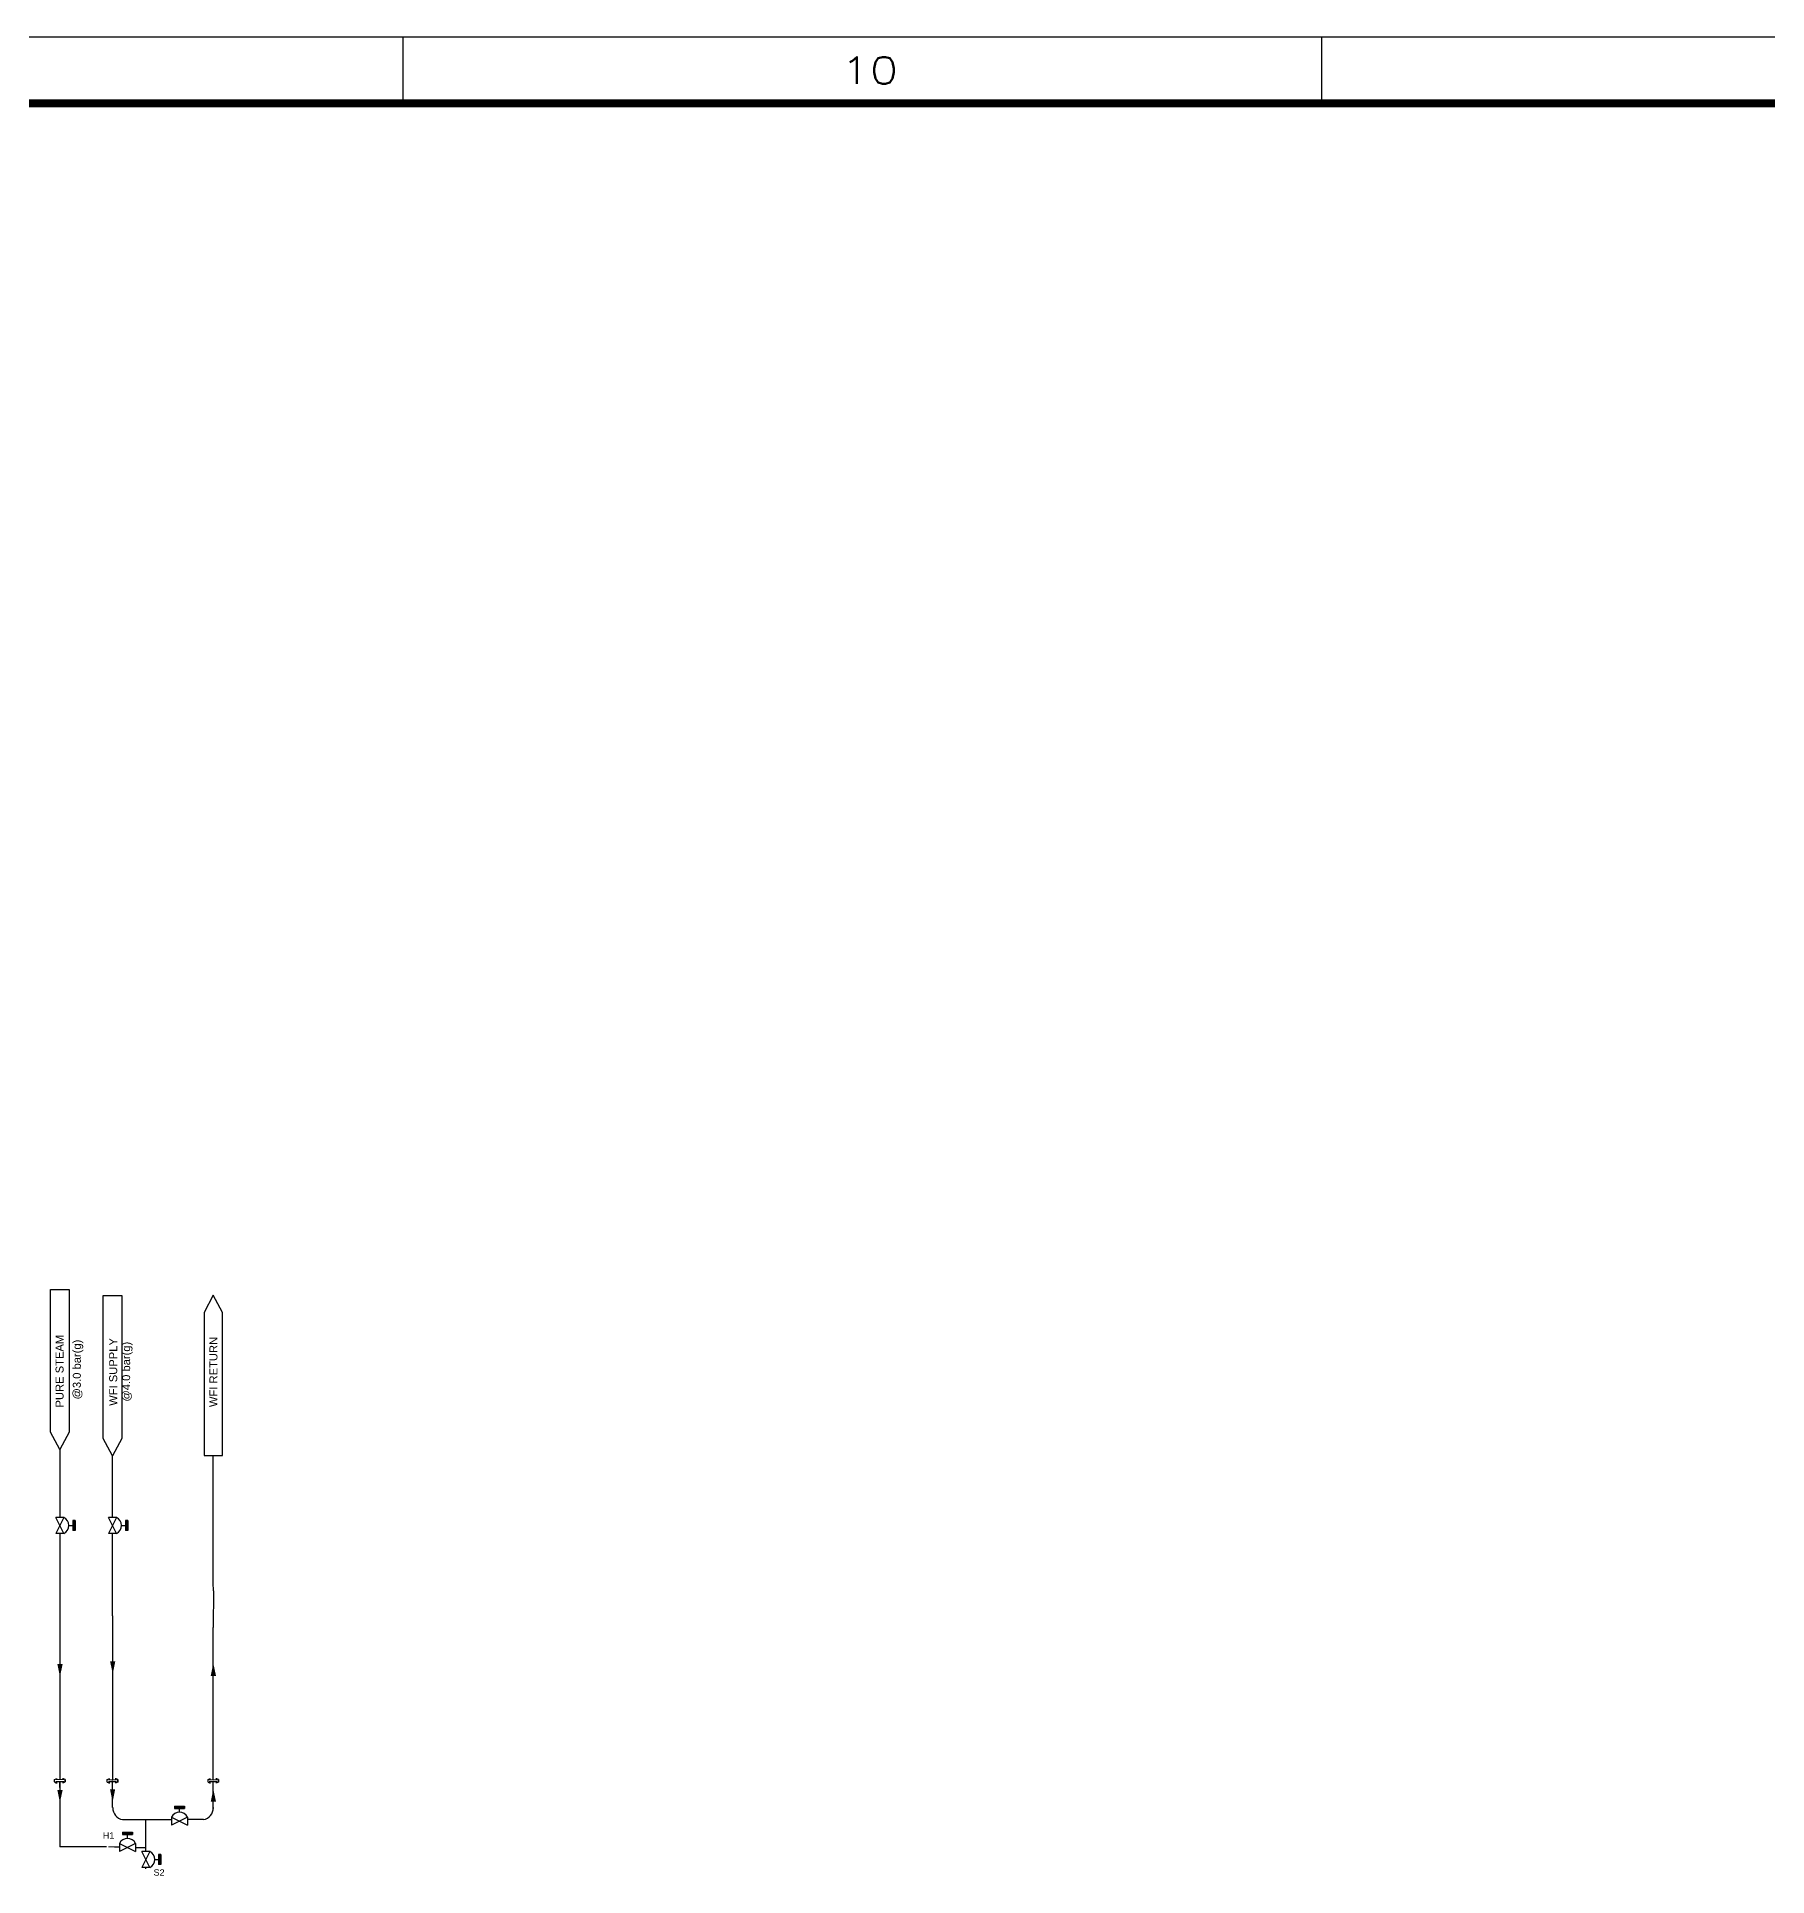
# Model space of a CAD drawing. Header units: inches. Extents: x 14435 to 21465, y 2728 to 7693.
# Drawn here: x 15497 to 16578, y 6544 to 7693 of the extents above; entities that cross this region are included whole.
import ezdxf
from ezdxf.enums import TextEntityAlignment as Align

# ---------------------------------------------------------------- set-up
doc = ezdxf.new("R2010")
doc.units = ezdxf.units.IN
doc.header["$MEASUREMENT"] = 0
for name, color, linetype in [('$phi_title', 7, 'Continuous'), ('P---AGITD-TEXT-25-35', 2, 'Continuous'), ('P---PFLGD------', 7, 'Continuous'), ('P---PLINB-CA003', 7, 'Continuous'), ('P---PLINB-CS042', 7, 'Continuous'), ('P---TANKB-V06', 7, 'Continuous')]:
    doc.layers.add(name, color=color, linetype=linetype)
doc.layers.add('Valve', color=6, linetype='Continuous', lineweight=25)
doc.styles.add('ARIAL', font='arial.ttf', dxfattribs={"height": 4})
doc.styles.add('ISO', font='isocp')
doc.styles.add('ROMANS', font='romans.shx')
doc.styles.get("Standard").update_dxf_attribs({"font": 'arial.ttf'})

# ---------------------------------------------------------------- blocks, each defined once
blk = doc.blocks.new('rgyjryjyfrjfhjgfgj')
at = {"color": 0, "linetype": 'ByBlock'}
for p, q in [((716.5, 396.9), (717.4, 397.4)), ((716.5, 396.9), (716.5, 395.4)), ((716.5, 395.4), (717.4, 394.9)), ((717.4, 397.4), (718.1, 397.4)), ((717.4, 394.9), (718.1, 394.9)), ((722.1, 397.4), (721.4, 397.4)), ((722.1, 394.9), (721.4, 394.9)), ((723, 396.9), (722.1, 397.4)), ((723, 395.4), (722.1, 394.9)), ((723, 395.4), (723, 396.9))]:
    blk.add_line(p, q, dxfattribs=at)
at = {"color": 6, "linetype": 'ByBlock'}
blk.add_line((719.7, 391.9), (719.7, 395.5), dxfattribs=at)
at = {"color": 1, "linetype": 'ByBlock', "lineweight": 15}
blk.add_lwpolyline([(717.2, 396.8), (722.2, 396.8)], dxfattribs=at)
at = {"color": 6, "linetype": 'ByBlock'}
blk.add_lwpolyline([(717.2, 395.5), (722.2, 395.5)], dxfattribs=at)
blk = doc.blocks.new('phi_15825218758')
at = {"color": 0, "linetype": 'ByBlock'}
blk.add_line((-3.2, 3.5), (-3.2, 4.9), dxfattribs=at)
blk.add_blockref('rgyjryjyfrjfhjgfgj', (-719.7, -391.9), dxfattribs=at)
at = {"flags": 1}
for p, rotation in [((0, 4.9), 90), ((0, 0), 270)]:
    blk.add_attdef('PHI_CONNECTIONPOINT', p, '', height=0.1, rotation=rotation, dxfattribs=at)
blk = doc.blocks.new('phi-a1praj')
at = {"color": 7}
for p, q in [((154.47, 589.03), (154.47, 594)), ((223.12, 589.03), (223.12, 594)), ((836.03, 589.03), (25.12, 589.03))]:
    blk.add_line(p, q, dxfattribs=at)
blk.add_lwpolyline([(0, 594), (841, 594), (841, 0), (0, 0)], close=True)
at = {"color": 7, "const_width": 0.597}
blk.add_lwpolyline([(836.03, 4.97), (836.03, 589.03), (25.12, 589.03), (25.12, 4.97)], close=True, dxfattribs=at)
at = {"color": 7, "style": 'ROMANS', "width": 1.25}
blk.add_text('10', height=1.99, dxfattribs=at).set_placement((189.34, 591.49), align=Align.MIDDLE)
at = {"style": 'ISO', "flags": 1}
for tag, p in [('$UR', (836.03, 589.03)), ('$LL', (25.12, 4.97)), ('$INSERT', (836.03, 4.97))]:
    blk.add_attdef(tag, p, '', height=2.5, dxfattribs=at)
blk = doc.blocks.new('ADV')
at = {"color": 6}
blk.add_arc((1709.4, 812), 5.59, 26.5651, 153.4349, dxfattribs=at)
at = {"layer": 'Valve'}
for p, q in [((1706.2, 821.5), (1712.6, 821.5)), ((1706.2, 821.5), (1706.2, 820)), ((1706.2, 820.7), (1712.6, 820.7)), ((1706.2, 820), (1712.6, 820)), ((1709.4, 817.6), (1709.4, 820)), ((1712.6, 821.5), (1712.6, 820)), ((1704.4, 814.5), (1704.4, 809.5)), ((1714.4, 814.5), (1704.4, 809.5)), ((1704.4, 814.5), (1714.4, 809.5)), ((1714.4, 814.5), (1714.4, 809.5))]:
    blk.add_line(p, q, dxfattribs=at)
blk = doc.blocks.new('phi_159068224056')
at = {"color": 0, "linetype": 'ByBlock'}
blk.add_blockref('ADV', (-1709.4, -812), dxfattribs=at)
at = {"flags": 1}
blk.add_attdef('PHI_CONNECTIONPOINT', (-5, 0), '', height=0.1, rotation=180, dxfattribs=at)
for tag, p in [('PHI_INSERTPOINT', (0, 0)), ('PHI_CONNECTIONPOINT', (5, 0))]:
    blk.add_attdef(tag, p, '', height=0.1, dxfattribs=at)
at = {"color": 7}
for tag, p in [('PRJ_TAG_B', (-12.5, -6.5)), ('DNCALC', (-8.4, -11.9))]:
    blk.add_attdef(tag, p, '', height=3.5, dxfattribs=at)
blk = doc.blocks.new('Outlet_01')
at = {"color": 181, "elevation": -0.2}
blk.add_lwpolyline([(-5.8, 0), (5.8, 0), (5.8, 89.3), (0, 100.1), (-5.8, 89.3)], close=True, dxfattribs=at)
blk = doc.blocks.new('Inlet_01')
at = {"color": 181, "elevation": -0.2}
blk.add_lwpolyline([(-5.8, 100), (5.8, 100), (5.8, 10.8), (0, 0), (-5.8, 10.8)], close=True, dxfattribs=at)

msp = doc.modelspace()

# ---------------------------------------------------------------- linework, layer by layer
at = {"color": 181}
for p, q in [((15544.5, 6768.3), (15544.5, 6806.9)), ((15607.4, 6727.4), (15607.4, 6807)), ((15544.5, 6727.8), (15544.5, 6758.3)), ((15544.5, 6706.8), (15544.5, 6727.8)), ((15607.5, 6722.5), (15607.4, 6727.4))]:
    msp.add_line(p, q, dxfattribs=at)
at = {"color": 102}
for p, q in [((15544.5, 6699.5), (15544.5, 6604.4)), ((15607.4, 6604.4), (15607.4, 6699.5)), ((15544.5, 6587), (15544.5, 6603.7)), ((15607.4, 6603.8), (15607.4, 6603.8)), ((15607.4, 6586.3), (15607.4, 6603))]:
    msp.add_line(p, q, dxfattribs=at)
for p, q in [((15550.7, 6579.6), (15581.3, 6579.6)), ((15565.2, 6559.6), (15565.2, 6579.6)), ((15601.3, 6579.6), (15591.3, 6579.6)), ((15545.6, 6562.6), (15548.8, 6562.6)), ((15558.8, 6562.2), (15565.2, 6562.2)), ((15565.2, 6548.7), (15565.2, 6549.6))]:
    msp.add_line(p, q)
at = {"color": 181, "elevation": 0.3}
for points in [[(15511.6, 6810.8), (15511.6, 6768.3)], [(15511.6, 6763.3), (15511.6, 6763.3)], [(15511.6, 6758.3), (15511.6, 6699.5)]]:
    msp.add_lwpolyline(points, dxfattribs=at)
at = {"color": 102}
for centre, start, end in [((15552.2, 6587), 180, 259.0594), ((15599.8, 6587), 280.9406, 0)]:
    msp.add_arc(centre, 7.62, start, end, dxfattribs=at)
for points in [[(15542.9, 6678.5), (15544.6, 6670.5), (15546.2, 6678.5)], [(15605.8, 6669.3), (15607.4, 6677.3), (15609.1, 6669.3)], [(15542.9, 6598.5), (15544.5, 6590.5), (15546.1, 6598.5)], [(15605.8, 6590.7), (15607.4, 6598.7), (15609.1, 6590.7)], [(15605.8, 6590.7), (15607.4, 6598.7), (15609.1, 6590.7)]]:
    msp.add_solid(points, dxfattribs=at)
at = {"layer": 'P---PLINB-CA003', "color": 181, "linetype": 'Continuous', "ltscale": 0.1}
for points, elevation in [([(15607.5, 6722.5), (15607.4, 6699.5)], 0.6), ([(15544.5, 6706.8), (15544.5, 6699.5)], -0.1)]:
    msp.add_lwpolyline(points, dxfattribs=dict(at, elevation=elevation))
at = {"layer": 'P---PLINB-CS042', "color": 32, "linetype": 'Continuous', "ltscale": 0.1}
for p, q in [((15511.6, 6699.5), (15511.6, 6604.4)), ((15511.6, 6603.1), (15511.6, 6562.6)), ((15540.7, 6562.6), (15511.6, 6562.6))]:
    msp.add_line(p, q, dxfattribs=at)
for points in [[(15510, 6676.7), (15511.6, 6668.7), (15513.3, 6676.7)], [(15510, 6598.1), (15511.6, 6590.1), (15513.3, 6598.1)]]:
    msp.add_solid(points, dxfattribs=at)
at = {"layer": 'Valve', "color": 181, "lineweight": 0}
msp.add_line((15542, 6562.6), (15545.6, 6562.6), dxfattribs=at)

# ---------------------------------------------------------------- block references
at = {"layer": '$phi_title', "lineweight": 0, "xscale": 8.359038904379775, "yscale": 8.359038904379775, "zscale": 8.359038904379775}
msp.add_blockref('phi-a1praj', (14434.7, 2728.1), dxfattribs=at)
for name, p in [('Inlet_01', (15511.6, 6810.8)), ('Inlet_01', (15544.5, 6806.9)), ('Outlet_01', (15607.4, 6807))]:
    msp.add_blockref(name, p)
at = {"layer": 'P---PFLGD------', "xscale": -1}
for p in [(15511.6, 6599.6), (15544.5, 6599.5), (15607.4, 6599.5)]:
    msp.add_blockref('phi_15825218758', p, dxfattribs=at)
at = {"layer": 'P---TANKB-V06', "rotation": 270}
for p in [(15511.6, 6763.3), (15544.5, 6763.3), (15565.2, 6554.6)]:
    msp.add_blockref('phi_159068224056', p, dxfattribs=at)
at = {"layer": 'P---TANKB-V06'}
for p in [(15586.3, 6578.5), (15553.8, 6562.2)]:
    msp.add_blockref('phi_159068224056', p, dxfattribs=at)

# ---------------------------------------------------------------- texts
at = {"color": 181, "char_height": 5, "width": 82.846, "attachment_point": 5, "rotation": 90, "style": 'ARIAL'}
for s, insert in [('PURE STEAM', (15511.4, 6859.7)), ('@3.0 bar(g)', (15522.9, 6860.7)), ('\\pxt5;WFI SUPPLY', (15544.9, 6859.2)), ('@4.0 bar(g)', (15553.7, 6859.4)), ('WFI RETURN', (15607.5, 6859.2))]:
    msp.add_mtext(s, dxfattribs=dict(at, insert=insert))
at = {"layer": 'P---AGITD-TEXT-25-35', "color": 181, "char_height": 4, "width": 59.715, "attachment_point": 1, "style": 'ARIAL'}
for s, insert in [('H1', (15538.4, 6571.6)), ('S2', (15570.1, 6548.5))]:
    msp.add_mtext(s, dxfattribs=dict(at, insert=insert))

doc.saveas('drawing.dxf')
